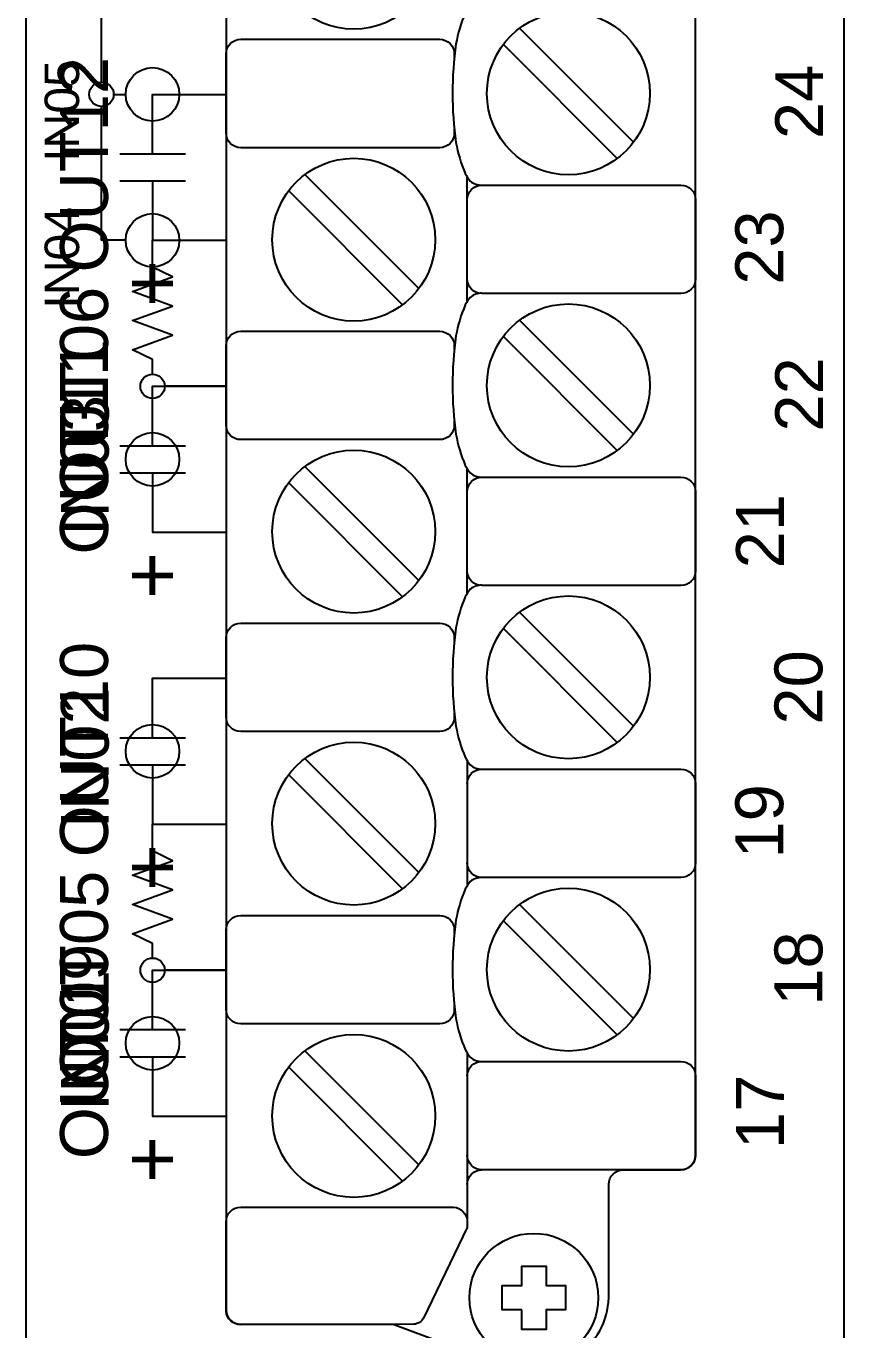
# Model space of a CAD drawing. Extents: x 1 to 47.7, y 0.3 to 34.2.
# Drawn here: x 35.039 to 36.719, y 9.259 to 11.939 of the extents above; entities that cross this region are included whole.
import ezdxf

# ---------------------------------------------------------------- set-up
doc = ezdxf.new("R2010")
doc.units = 0
doc.header["$MEASUREMENT"] = 0
for name, color, linetype in [('5_1__0__EMPTY', 7, 'CONTINUOUS'), ('5_2__2___8__OPTOISO_IND_LS', 7, 'CONTINUOUS'), ('5_3__7___8__OPTOISO_IND_LS', 7, 'CONTINUOUS'), ('5_4__4___24__OPTOISO_LS_IN', 7, 'CONTINUOUS'), ('5_5__D___24__OPTOISO_LS_IN', 7, 'CONTINUOUS'), ('5_6__8___8__OPTOISO_IND_LS', 7, 'CONTINUOUS'), ('7_0______DWG_', 7, 'CONTINUOUS')]:
    doc.layers.add(name, color=color, linetype=linetype)
doc.styles.add('ARIAL', font='arial.ttf')

msp = doc.modelspace()

# ---------------------------------------------------------------- linework, layer by layer
at = {"layer": '5_1__0__EMPTY'}
msp.add_lwpolyline([(35.4497, 14.2815), (35.4497, 9.3004, 0.414215), (35.4797, 9.2704), (35.7925, 9.2705), (36.0373, 9.1796, 0.47859), (36.2358, 9.3246), (36.2358, 9.558, -0.414214), (36.2658, 9.588), (36.3838, 9.588, 0.414213), (36.4138, 9.618), (36.4139, 14.5998, 0.414214), (36.3839, 14.6298), (36.0709, 14.6298), (35.8261, 14.7207, 0.480048), (35.6279, 14.5757), (35.6279, 14.3415, -0.414214), (35.5979, 14.3115), (35.4797, 14.3115, 0.414212), (35.4497, 14.2815), (35.4497, 14.2815)], format="xyb", dxfattribs=at)
msp.add_lwpolyline([(36.0569, 9.3), (36.0166, 9.3), (36.0166, 9.35), (36.0569, 9.35), (36.0569, 9.3901), (36.1069, 9.3901), (36.1069, 9.35), (36.1468, 9.35), (36.1468, 9.3), (36.1069, 9.3), (36.1069, 9.2599), (36.0569, 9.2599)], close=True, dxfattribs=at)
msp.add_circle((36.0817, 9.325), 0.1324, dxfattribs=at)
at = {"layer": '5_2__2___8__OPTOISO_IND_LS'}
for points in [[(36.3838, 9.588, 0.414213), (36.4138, 9.618), (36.4139, 14.5998, 0.414214), (36.3839, 14.6298), (36.0709, 14.6298), (35.8261, 14.7207, 0.480048), (35.6279, 14.5757), (35.6279, 14.3415, -0.414214), (35.5979, 14.3115), (35.4797, 14.3115, 0.414212), (35.4497, 14.2815), (35.4497, 14.2815), (35.4497, 9.3004, 0.414215), (35.4797, 9.2704), (35.7925, 9.2705), (36.0373, 9.1796, 0.47859), (36.2358, 9.3246), (36.2358, 9.558, -0.414214), (36.2658, 9.588)], [(35.9751, 11.9895, 0.191033), (35.9512, 11.981, 0.081668), (35.941, 11.9654, 0.0591), (35.9217, 11.9017, 0.034646), (35.9146, 11.8002, 0.03436), (35.9217, 11.6995, 0.0591), (35.941, 11.6357, 0.081668), (35.9512, 11.6201, 0.191033), (35.9751, 11.6116)], [(35.9184, 11.7265), (35.9184, 11.7186, -0.414214), (35.8884, 11.6886), (35.4797, 11.6886, -0.414214), (35.4497, 11.7186), (35.4497, 11.8815, -0.414214), (35.4797, 11.9115), (35.8884, 11.9115, -0.414214), (35.9184, 11.8815), (35.9184, 11.8746)], [(35.9451, 11.5816, -0.414214), (35.9751, 11.6116), (36.3838, 11.6116, -0.414214), (36.4138, 11.5816), (36.4138, 11.4188, -0.414214), (36.3838, 11.3888), (35.9751, 11.3888, -0.414214), (35.9451, 11.4188)], [(35.9751, 11.3895, 0.191033), (35.9512, 11.381, 0.081668), (35.941, 11.3654, 0.0591), (35.9217, 11.3017, 0.034646), (35.9146, 11.2001, 0.03436), (35.9217, 11.0995, 0.0591), (35.941, 11.0357, 0.081668), (35.9512, 11.0201, 0.191033), (35.9751, 11.0116)], [(35.9184, 11.1265), (35.9184, 11.1186, -0.414214), (35.8884, 11.0886), (35.4797, 11.0886, -0.414214), (35.4497, 11.1186), (35.4497, 11.2814, -0.414214), (35.4797, 11.3114), (35.8884, 11.3114, -0.414214), (35.9184, 11.2814), (35.9184, 11.2746)], [(35.9451, 10.9816, -0.414214), (35.9751, 11.0116), (36.3838, 11.0116, -0.414214), (36.4138, 10.9816), (36.4138, 10.8187, -0.414214), (36.3838, 10.7887), (35.9751, 10.7887, -0.414214), (35.9451, 10.8187)], [(35.9751, 10.7895, 0.191033), (35.9512, 10.781, 0.081668), (35.941, 10.7654, 0.0591), (35.9217, 10.7016, 0.034646), (35.9146, 10.6001, 0.03436), (35.9217, 10.4994, 0.0591), (35.941, 10.4357, 0.081668), (35.9512, 10.4201, 0.191033), (35.9751, 10.4116)], [(35.9184, 10.5265), (35.9184, 10.5186, -0.414214), (35.8884, 10.4886), (35.4797, 10.4886, -0.414214), (35.4497, 10.5186), (35.4497, 10.6814, -0.414214), (35.4797, 10.7114), (35.8884, 10.7114, -0.414214), (35.9184, 10.6814), (35.9184, 10.6746)], [(35.9451, 10.3816, -0.414214), (35.9751, 10.4116), (36.3838, 10.4116, -0.414214), (36.4138, 10.3816), (36.4138, 10.2187, -0.414214), (36.3838, 10.1887), (35.9751, 10.1887, -0.414214), (35.9451, 10.2187)], [(35.9751, 10.1887, 0.191033), (35.9512, 10.1802, 0.081668), (35.941, 10.1646, 0.0591), (35.9217, 10.1009, 0.034646), (35.9146, 9.9994, 0.03436), (35.9217, 9.8987, 0.0591), (35.941, 9.835, 0.081668), (35.9512, 9.8193, 0.191033), (35.9751, 9.8108)], [(35.9184, 9.9257), (35.9184, 9.9178, -0.414214), (35.8884, 9.8878), (35.4797, 9.8878, -0.414214), (35.4497, 9.9178), (35.4497, 10.0807, -0.414214), (35.4797, 10.1107), (35.8884, 10.1107, -0.414214), (35.9184, 10.0807), (35.9184, 10.0739)], [(35.9451, 9.8273), (35.9451, 9.4692), (35.8553, 9.2833, -0.241986), (35.8355, 9.2705), (35.4797, 9.2704, -0.422157), (35.4498, 9.2971), (35.4497, 9.4814, -0.414214), (35.4797, 9.5114), (35.9168, 9.5114, -0.390527), (35.9451, 9.4814)], [(35.9451, 9.7808, -0.414214), (35.9751, 9.8108), (36.3838, 9.8108, -0.414214), (36.4138, 9.7808), (36.4138, 9.618, -0.414214), (36.3838, 9.588), (35.9751, 9.588, -0.414214), (35.9451, 9.618)], [(35.9451, 9.558, -0.414214), (35.9751, 9.588)]]:
    msp.add_lwpolyline(points, format="xyb", dxfattribs=at)
for points in [[(36.0525, 11.9339), (36.2866, 11.6998)], [(36.0191, 11.9005), (36.2532, 11.6664)], [(35.2985, 11.676), (35.2985, 11.7982), (35.4497, 11.7982)], [(35.231, 11.676), (35.366, 11.676)], [(35.6115, 11.6333), (35.8456, 11.3991)], [(35.231, 11.6203), (35.366, 11.6203)], [(35.2985, 11.6203), (35.2985, 11.4982), (35.4497, 11.4982)], [(35.9451, 11.373), (35.9451, 11.6281)], [(35.5781, 11.5999), (35.8122, 11.3657)], [(36.0525, 11.3339), (36.2866, 11.0998)], [(36.0191, 11.3005), (36.2532, 11.0664)], [(35.2985, 11.076), (35.2985, 11.1982), (35.4497, 11.1982)], [(35.231, 11.076), (35.366, 11.076)], [(35.231, 11.0203), (35.366, 11.0203)], [(35.2985, 11.0203), (35.2985, 10.8982), (35.4497, 10.8982)], [(35.6115, 11.0333), (35.8456, 10.7991)], [(35.9451, 10.773), (35.9451, 11.0281)], [(35.5781, 10.9999), (35.8122, 10.7657)], [(36.0525, 10.7339), (36.2866, 10.4998)], [(36.0191, 10.7005), (36.2532, 10.4663)], [(35.2985, 10.476), (35.2985, 10.5982), (35.4497, 10.5982)], [(35.231, 10.476), (35.366, 10.476)], [(35.6115, 10.4333), (35.8456, 10.1991)], [(35.9451, 10.4281), (35.9451, 10.1722)], [(35.231, 10.4203), (35.366, 10.4203)], [(35.2985, 10.4203), (35.2985, 10.2982), (35.4497, 10.2982)], [(35.5781, 10.3999), (35.8122, 10.1657)], [(36.0525, 10.1332), (36.2866, 9.899)], [(36.0191, 10.0997), (36.2532, 9.8656)], [(35.2985, 9.876), (35.2985, 9.9982), (35.4497, 9.9982)], [(35.231, 9.876), (35.366, 9.876)], [(35.231, 9.8203), (35.366, 9.8203)], [(35.2985, 9.8203), (35.2985, 9.6982), (35.4497, 9.6982)], [(35.6115, 9.8325), (35.8456, 9.5983)], [(35.5781, 9.7991), (35.8122, 9.5649)]]:
    msp.add_lwpolyline(points, dxfattribs=at)
msp.add_lwpolyline([(36.0569, 9.3), (36.0166, 9.3), (36.0166, 9.35), (36.0569, 9.35), (36.0569, 9.3901), (36.1069, 9.3901), (36.1069, 9.35), (36.1468, 9.35), (36.1468, 9.3), (36.1069, 9.3), (36.1069, 9.2599), (36.0569, 9.2599)], close=True, dxfattribs=at)
for centre, radius in [((35.7118, 12.0995), 0.1673), ((36.1528, 11.8002), 0.1673), ((35.7118, 11.4995), 0.1673), ((36.1528, 11.2001), 0.1673), ((35.7118, 10.8995), 0.1673), ((36.1528, 10.6001), 0.1673), ((35.7118, 10.2995), 0.1673), ((36.1528, 9.9994), 0.1673), ((35.7118, 9.6987), 0.1673), ((36.0817, 9.325), 0.1324)]:
    msp.add_circle(centre, radius, dxfattribs=at)
at = {"layer": '5_3__7___8__OPTOISO_IND_LS'}
for points in [[(36.3838, 9.588, 0.414213), (36.4138, 9.618), (36.4139, 14.5998, 0.414214), (36.3839, 14.6298), (36.0709, 14.6298), (35.8261, 14.7207, 0.480048), (35.6279, 14.5757), (35.6279, 14.3415, -0.414214), (35.5979, 14.3115), (35.4797, 14.3115, 0.414212), (35.4497, 14.2815), (35.4497, 14.2815), (35.4497, 9.3004, 0.414215), (35.4797, 9.2704), (35.7925, 9.2705), (36.0373, 9.1796, 0.47859), (36.2358, 9.3246), (36.2358, 9.558, -0.414214), (36.2658, 9.588)], [(35.9751, 11.9895, 0.191033), (35.9512, 11.981, 0.081668), (35.941, 11.9654, 0.0591), (35.9217, 11.9017, 0.034646), (35.9146, 11.8002, 0.03436), (35.9217, 11.6995, 0.0591), (35.941, 11.6357, 0.081668), (35.9512, 11.6201, 0.191033), (35.9751, 11.6116)], [(35.9184, 11.7265), (35.9184, 11.7186, -0.414214), (35.8884, 11.6886), (35.4797, 11.6886, -0.414214), (35.4497, 11.7186), (35.4497, 11.8815, -0.414214), (35.4797, 11.9115), (35.8884, 11.9115, -0.414214), (35.9184, 11.8815), (35.9184, 11.8746)], [(35.9451, 11.5816, -0.414214), (35.9751, 11.6116), (36.3838, 11.6116, -0.414214), (36.4138, 11.5816), (36.4138, 11.4188, -0.414214), (36.3838, 11.3888), (35.9751, 11.3888, -0.414214), (35.9451, 11.4188)], [(35.9751, 11.3895, 0.191033), (35.9512, 11.381, 0.081668), (35.941, 11.3654, 0.0591), (35.9217, 11.3017, 0.034646), (35.9146, 11.2001, 0.03436), (35.9217, 11.0995, 0.0591), (35.941, 11.0357, 0.081668), (35.9512, 11.0201, 0.191033), (35.9751, 11.0116)], [(35.9184, 11.1265), (35.9184, 11.1186, -0.414214), (35.8884, 11.0886), (35.4797, 11.0886, -0.414214), (35.4497, 11.1186), (35.4497, 11.2814, -0.414214), (35.4797, 11.3114), (35.8884, 11.3114, -0.414214), (35.9184, 11.2814), (35.9184, 11.2746)], [(35.9451, 10.9816, -0.414214), (35.9751, 11.0116), (36.3838, 11.0116, -0.414214), (36.4138, 10.9816), (36.4138, 10.8187, -0.414214), (36.3838, 10.7887), (35.9751, 10.7887, -0.414214), (35.9451, 10.8187)], [(35.9751, 10.7895, 0.191033), (35.9512, 10.781, 0.081668), (35.941, 10.7654, 0.0591), (35.9217, 10.7016, 0.034646), (35.9146, 10.6001, 0.03436), (35.9217, 10.4994, 0.0591), (35.941, 10.4357, 0.081668), (35.9512, 10.4201, 0.191033), (35.9751, 10.4116)], [(35.9184, 10.5265), (35.9184, 10.5186, -0.414214), (35.8884, 10.4886), (35.4797, 10.4886, -0.414214), (35.4497, 10.5186), (35.4497, 10.6814, -0.414214), (35.4797, 10.7114), (35.8884, 10.7114, -0.414214), (35.9184, 10.6814), (35.9184, 10.6746)], [(35.9451, 10.3816, -0.414214), (35.9751, 10.4116), (36.3838, 10.4116, -0.414214), (36.4138, 10.3816), (36.4138, 10.2187, -0.414214), (36.3838, 10.1887), (35.9751, 10.1887, -0.414214), (35.9451, 10.2187)], [(35.9751, 10.1887, 0.191033), (35.9512, 10.1802, 0.081668), (35.941, 10.1646, 0.0591), (35.9217, 10.1009, 0.034646), (35.9146, 9.9994, 0.03436), (35.9217, 9.8987, 0.0591), (35.941, 9.835, 0.081668), (35.9512, 9.8193, 0.191033), (35.9751, 9.8108)], [(35.9184, 9.9257), (35.9184, 9.9178, -0.414214), (35.8884, 9.8878), (35.4797, 9.8878, -0.414214), (35.4497, 9.9178), (35.4497, 10.0807, -0.414214), (35.4797, 10.1107), (35.8884, 10.1107, -0.414214), (35.9184, 10.0807), (35.9184, 10.0739)], [(35.9451, 9.8273), (35.9451, 9.4692), (35.8553, 9.2833, -0.241986), (35.8355, 9.2705), (35.4797, 9.2704, -0.422157), (35.4498, 9.2971), (35.4497, 9.4814, -0.414214), (35.4797, 9.5114), (35.9168, 9.5114, -0.390527), (35.9451, 9.4814)], [(35.9451, 9.7808, -0.414214), (35.9751, 9.8108), (36.3838, 9.8108, -0.414214), (36.4138, 9.7808), (36.4138, 9.618, -0.414214), (36.3838, 9.588), (35.9751, 9.588, -0.414214), (35.9451, 9.618)], [(35.9451, 9.558, -0.414214), (35.9751, 9.588)]]:
    msp.add_lwpolyline(points, format="xyb", dxfattribs=at)
for points in [[(36.0525, 11.9339), (36.2866, 11.6998)], [(36.0191, 11.9005), (36.2532, 11.6664)], [(35.2985, 11.676), (35.2985, 11.7982), (35.4497, 11.7982)], [(35.231, 11.676), (35.366, 11.676)], [(35.6115, 11.6333), (35.8456, 11.3991)], [(35.231, 11.6203), (35.366, 11.6203)], [(35.2985, 11.6203), (35.2985, 11.4982), (35.4497, 11.4982)], [(35.9451, 11.373), (35.9451, 11.6281)], [(35.5781, 11.5999), (35.8122, 11.3657)], [(36.0525, 11.3339), (36.2866, 11.0998)], [(36.0191, 11.3005), (36.2532, 11.0664)], [(35.2985, 11.076), (35.2985, 11.1982), (35.4497, 11.1982)], [(35.231, 11.076), (35.366, 11.076)], [(35.231, 11.0203), (35.366, 11.0203)], [(35.2985, 11.0203), (35.2985, 10.8982), (35.4497, 10.8982)], [(35.6115, 11.0333), (35.8456, 10.7991)], [(35.9451, 10.773), (35.9451, 11.0281)], [(35.5781, 10.9999), (35.8122, 10.7657)], [(36.0525, 10.7339), (36.2866, 10.4998)], [(36.0191, 10.7005), (36.2532, 10.4663)], [(35.2985, 10.476), (35.2985, 10.5982), (35.4497, 10.5982)], [(35.231, 10.476), (35.366, 10.476)], [(35.6115, 10.4333), (35.8456, 10.1991)], [(35.9451, 10.4281), (35.9451, 10.1722)], [(35.231, 10.4203), (35.366, 10.4203)], [(35.2985, 10.4203), (35.2985, 10.2982), (35.4497, 10.2982)], [(35.5781, 10.3999), (35.8122, 10.1657)], [(36.0525, 10.1332), (36.2866, 9.899)], [(36.0191, 10.0997), (36.2532, 9.8656)], [(35.2985, 9.876), (35.2985, 9.9982), (35.4497, 9.9982)], [(35.231, 9.876), (35.366, 9.876)], [(35.231, 9.8203), (35.366, 9.8203)], [(35.2985, 9.8203), (35.2985, 9.6982), (35.4497, 9.6982)], [(35.6115, 9.8325), (35.8456, 9.5983)], [(35.5781, 9.7991), (35.8122, 9.5649)]]:
    msp.add_lwpolyline(points, dxfattribs=at)
msp.add_lwpolyline([(36.0569, 9.3), (36.0166, 9.3), (36.0166, 9.35), (36.0569, 9.35), (36.0569, 9.3901), (36.1069, 9.3901), (36.1069, 9.35), (36.1468, 9.35), (36.1468, 9.3), (36.1069, 9.3), (36.1069, 9.2599), (36.0569, 9.2599)], close=True, dxfattribs=at)
for centre, radius in [((35.7118, 12.0995), 0.1673), ((36.1528, 11.8002), 0.1673), ((35.7118, 11.4995), 0.1673), ((36.1528, 11.2001), 0.1673), ((35.7118, 10.8995), 0.1673), ((36.1528, 10.6001), 0.1673), ((35.7118, 10.2995), 0.1673), ((36.1528, 9.9994), 0.1673), ((35.7118, 9.6987), 0.1673), ((36.0817, 9.325), 0.1324)]:
    msp.add_circle(centre, radius, dxfattribs=at)
at = {"layer": '5_4__4___24__OPTOISO_LS_IN'}
for points in [[(36.3838, 9.588, 0.414213), (36.4138, 9.618), (36.4139, 14.5998, 0.414214), (36.3839, 14.6298), (36.0709, 14.6298), (35.8261, 14.7207, 0.480048), (35.6279, 14.5757), (35.6279, 14.3415, -0.414214), (35.5979, 14.3115), (35.4797, 14.3115, 0.414212), (35.4497, 14.2815), (35.4497, 14.2815), (35.4497, 9.3004, 0.414215), (35.4797, 9.2704), (35.7925, 9.2705), (36.0373, 9.1796, 0.47859), (36.2358, 9.3246), (36.2358, 9.558, -0.414214), (36.2658, 9.588)], [(35.9751, 11.9895, 0.191033), (35.9512, 11.981, 0.081668), (35.941, 11.9654, 0.0591), (35.9217, 11.9017, 0.034646), (35.9146, 11.8002, 0.03436), (35.9217, 11.6995, 0.0591), (35.941, 11.6357, 0.081668), (35.9512, 11.6201, 0.191033), (35.9751, 11.6116)], [(35.9184, 11.7265), (35.9184, 11.7186, -0.414214), (35.8884, 11.6886), (35.4797, 11.6886, -0.414214), (35.4497, 11.7186), (35.4497, 11.8815, -0.414214), (35.4797, 11.9115), (35.8884, 11.9115, -0.414214), (35.9184, 11.8815), (35.9184, 11.8746)], [(35.9451, 11.5816, -0.414214), (35.9751, 11.6116), (36.3838, 11.6116, -0.414214), (36.4138, 11.5816), (36.4138, 11.4188, -0.414214), (36.3838, 11.3888), (35.9751, 11.3888, -0.414214), (35.9451, 11.4188)], [(35.9751, 11.3895, 0.191033), (35.9512, 11.381, 0.081668), (35.941, 11.3654, 0.0591), (35.9217, 11.3017, 0.034646), (35.9146, 11.2001, 0.03436), (35.9217, 11.0995, 0.0591), (35.941, 11.0357, 0.081668), (35.9512, 11.0201, 0.191033), (35.9751, 11.0116)], [(35.9184, 11.1265), (35.9184, 11.1186, -0.414214), (35.8884, 11.0886), (35.4797, 11.0886, -0.414214), (35.4497, 11.1186), (35.4497, 11.2814, -0.414214), (35.4797, 11.3114), (35.8884, 11.3114, -0.414214), (35.9184, 11.2814), (35.9184, 11.2746)], [(35.9451, 10.9816, -0.414214), (35.9751, 11.0116), (36.3838, 11.0116, -0.414214), (36.4138, 10.9816), (36.4138, 10.8187, -0.414214), (36.3838, 10.7887), (35.9751, 10.7887, -0.414214), (35.9451, 10.8187)], [(35.9751, 10.7895, 0.191033), (35.9512, 10.781, 0.081668), (35.941, 10.7654, 0.0591), (35.9217, 10.7016, 0.034646), (35.9146, 10.6001, 0.03436), (35.9217, 10.4994, 0.0591), (35.941, 10.4357, 0.081668), (35.9512, 10.4201, 0.191033), (35.9751, 10.4116)], [(35.9184, 10.5265), (35.9184, 10.5186, -0.414214), (35.8884, 10.4886), (35.4797, 10.4886, -0.414214), (35.4497, 10.5186), (35.4497, 10.6814, -0.414214), (35.4797, 10.7114), (35.8884, 10.7114, -0.414214), (35.9184, 10.6814), (35.9184, 10.6746)], [(35.9451, 10.3816, -0.414214), (35.9751, 10.4116), (36.3838, 10.4116, -0.414214), (36.4138, 10.3816), (36.4138, 10.2187, -0.414214), (36.3838, 10.1887), (35.9751, 10.1887, -0.414214), (35.9451, 10.2187)], [(35.9751, 10.1887, 0.191033), (35.9512, 10.1802, 0.081668), (35.941, 10.1646, 0.0591), (35.9217, 10.1009, 0.034646), (35.9146, 9.9994, 0.03436), (35.9217, 9.8987, 0.0591), (35.941, 9.835, 0.081668), (35.9512, 9.8193, 0.191033), (35.9751, 9.8108)], [(35.9184, 9.9257), (35.9184, 9.9178, -0.414214), (35.8884, 9.8878), (35.4797, 9.8878, -0.414214), (35.4497, 9.9178), (35.4497, 10.0807, -0.414214), (35.4797, 10.1107), (35.8884, 10.1107, -0.414214), (35.9184, 10.0807), (35.9184, 10.0739)], [(35.9451, 9.8273), (35.9451, 9.4692), (35.8553, 9.2833, -0.241986), (35.8355, 9.2705), (35.4797, 9.2704, -0.422157), (35.4498, 9.2971), (35.4497, 9.4814, -0.414214), (35.4797, 9.5114), (35.9168, 9.5114, -0.390527), (35.9451, 9.4814)], [(35.9451, 9.7808, -0.414214), (35.9751, 9.8108), (36.3838, 9.8108, -0.414214), (36.4138, 9.7808), (36.4138, 9.618, -0.414214), (36.3838, 9.588), (35.9751, 9.588, -0.414214), (35.9451, 9.618)], [(35.9451, 9.558, -0.414214), (35.9751, 9.588)]]:
    msp.add_lwpolyline(points, format="xyb", dxfattribs=at)
for points in [[(35.1936, 11.8232), (35.1936, 12.0732)], [(36.0525, 11.9339), (36.2866, 11.6998)], [(36.0191, 11.9005), (36.2532, 11.6664)], [(35.2186, 11.7982), (35.2435, 11.7982)], [(35.3535, 11.7982), (35.4497, 11.7982)], [(35.2435, 11.4982), (35.1936, 11.4982), (35.1936, 11.7732)], [(35.6115, 11.6333), (35.8456, 11.3991)], [(35.9451, 11.373), (35.9451, 11.6281)], [(35.5781, 11.5999), (35.8122, 11.3657)], [(35.3535, 11.4982), (35.4497, 11.4982)], [(36.0525, 11.3339), (36.2866, 11.0998)], [(36.0191, 11.3005), (36.2532, 11.0664)], [(35.2985, 11.1031), (35.2985, 11.1982), (35.4497, 11.1982)], [(35.6115, 11.0333), (35.8456, 10.7991)], [(35.9451, 10.773), (35.9451, 11.0281)], [(35.2985, 10.9931), (35.2985, 10.8982), (35.4497, 10.8982)], [(35.5781, 10.9999), (35.8122, 10.7657)], [(36.0525, 10.7339), (36.2866, 10.4998)], [(36.0191, 10.7005), (36.2532, 10.4663)], [(35.2985, 10.5031), (35.2985, 10.5982), (35.4497, 10.5982)], [(35.6115, 10.4333), (35.8456, 10.1991)], [(35.9451, 10.4281), (35.9451, 10.1722)], [(35.5781, 10.3999), (35.8122, 10.1657)], [(35.2985, 10.3931), (35.2985, 10.2982), (35.4497, 10.2982)], [(36.0525, 10.1332), (36.2866, 9.899)], [(36.0191, 10.0997), (36.2532, 9.8656)], [(35.2985, 9.9031), (35.2985, 9.9982), (35.4497, 9.9982)], [(35.6115, 9.8325), (35.8456, 9.5983)], [(35.2985, 9.7931), (35.2985, 9.6982), (35.4497, 9.6982)], [(35.5781, 9.7991), (35.8122, 9.5649)]]:
    msp.add_lwpolyline(points, dxfattribs=at)
msp.add_lwpolyline([(36.0569, 9.3), (36.0166, 9.3), (36.0166, 9.35), (36.0569, 9.35), (36.0569, 9.3901), (36.1069, 9.3901), (36.1069, 9.35), (36.1468, 9.35), (36.1468, 9.3), (36.1069, 9.3), (36.1069, 9.2599), (36.0569, 9.2599)], close=True, dxfattribs=at)
for centre, radius in [((35.7118, 12.0995), 0.1673), ((36.1528, 11.8002), 0.1673), ((35.2985, 11.7982), 0.055), ((35.1936, 11.7982), 0.025), ((35.7118, 11.4995), 0.1673), ((35.2985, 11.4982), 0.055), ((36.1528, 11.2001), 0.1673), ((35.2985, 11.0481), 0.055), ((35.7118, 10.8995), 0.1673), ((36.1528, 10.6001), 0.1673), ((35.2985, 10.4481), 0.055), ((35.7118, 10.2995), 0.1673), ((36.1528, 9.9994), 0.1673), ((35.2985, 9.8481), 0.055), ((35.7118, 9.6987), 0.1673), ((36.0817, 9.325), 0.1324)]:
    msp.add_circle(centre, radius, dxfattribs=at)
at = {"layer": '5_5__D___24__OPTOISO_LS_IN'}
for points in [[(36.3838, 9.588, 0.414213), (36.4138, 9.618), (36.4139, 14.5998, 0.414214), (36.3839, 14.6298), (36.0709, 14.6298), (35.8261, 14.7207, 0.480048), (35.6279, 14.5757), (35.6279, 14.3415, -0.414214), (35.5979, 14.3115), (35.4797, 14.3115, 0.414212), (35.4497, 14.2815), (35.4497, 14.2815), (35.4497, 9.3004, 0.414215), (35.4797, 9.2704), (35.7925, 9.2705), (36.0373, 9.1796, 0.47859), (36.2358, 9.3246), (36.2358, 9.558, -0.414214), (36.2658, 9.588)], [(35.9751, 11.9895, 0.191033), (35.9512, 11.981, 0.081668), (35.941, 11.9654, 0.0591), (35.9217, 11.9017, 0.034646), (35.9146, 11.8002, 0.03436), (35.9217, 11.6995, 0.0591), (35.941, 11.6357, 0.081668), (35.9512, 11.6201, 0.191033), (35.9751, 11.6116)], [(35.9184, 11.7265), (35.9184, 11.7186, -0.414214), (35.8884, 11.6886), (35.4797, 11.6886, -0.414214), (35.4497, 11.7186), (35.4497, 11.8815, -0.414214), (35.4797, 11.9115), (35.8884, 11.9115, -0.414214), (35.9184, 11.8815), (35.9184, 11.8746)], [(35.9451, 11.5816, -0.414214), (35.9751, 11.6116), (36.3838, 11.6116, -0.414214), (36.4138, 11.5816), (36.4138, 11.4188, -0.414214), (36.3838, 11.3888), (35.9751, 11.3888, -0.414214), (35.9451, 11.4188)], [(35.9751, 11.3895, 0.191033), (35.9512, 11.381, 0.081668), (35.941, 11.3654, 0.0591), (35.9217, 11.3017, 0.034646), (35.9146, 11.2001, 0.03436), (35.9217, 11.0995, 0.0591), (35.941, 11.0357, 0.081668), (35.9512, 11.0201, 0.191033), (35.9751, 11.0116)], [(35.9184, 11.1265), (35.9184, 11.1186, -0.414214), (35.8884, 11.0886), (35.4797, 11.0886, -0.414214), (35.4497, 11.1186), (35.4497, 11.2814, -0.414214), (35.4797, 11.3114), (35.8884, 11.3114, -0.414214), (35.9184, 11.2814), (35.9184, 11.2746)], [(35.9451, 10.9816, -0.414214), (35.9751, 11.0116), (36.3838, 11.0116, -0.414214), (36.4138, 10.9816), (36.4138, 10.8187, -0.414214), (36.3838, 10.7887), (35.9751, 10.7887, -0.414214), (35.9451, 10.8187)], [(35.9751, 10.7895, 0.191033), (35.9512, 10.781, 0.081668), (35.941, 10.7654, 0.0591), (35.9217, 10.7016, 0.034646), (35.9146, 10.6001, 0.03436), (35.9217, 10.4994, 0.0591), (35.941, 10.4357, 0.081668), (35.9512, 10.4201, 0.191033), (35.9751, 10.4116)], [(35.9184, 10.5265), (35.9184, 10.5186, -0.414214), (35.8884, 10.4886), (35.4797, 10.4886, -0.414214), (35.4497, 10.5186), (35.4497, 10.6814, -0.414214), (35.4797, 10.7114), (35.8884, 10.7114, -0.414214), (35.9184, 10.6814), (35.9184, 10.6746)], [(35.9451, 10.3816, -0.414214), (35.9751, 10.4116), (36.3838, 10.4116, -0.414214), (36.4138, 10.3816), (36.4138, 10.2187, -0.414214), (36.3838, 10.1887), (35.9751, 10.1887, -0.414214), (35.9451, 10.2187)], [(35.9751, 10.1887, 0.191033), (35.9512, 10.1802, 0.081668), (35.941, 10.1646, 0.0591), (35.9217, 10.1009, 0.034646), (35.9146, 9.9994, 0.03436), (35.9217, 9.8987, 0.0591), (35.941, 9.835, 0.081668), (35.9512, 9.8193, 0.191033), (35.9751, 9.8108)], [(35.9184, 9.9257), (35.9184, 9.9178, -0.414214), (35.8884, 9.8878), (35.4797, 9.8878, -0.414214), (35.4497, 9.9178), (35.4497, 10.0807, -0.414214), (35.4797, 10.1107), (35.8884, 10.1107, -0.414214), (35.9184, 10.0807), (35.9184, 10.0739)], [(35.9451, 9.8273), (35.9451, 9.4692), (35.8553, 9.2833, -0.241986), (35.8355, 9.2705), (35.4797, 9.2704, -0.422157), (35.4498, 9.2971), (35.4497, 9.4814, -0.414214), (35.4797, 9.5114), (35.9168, 9.5114, -0.390527), (35.9451, 9.4814)], [(35.9451, 9.7808, -0.414214), (35.9751, 9.8108), (36.3838, 9.8108, -0.414214), (36.4138, 9.7808), (36.4138, 9.618, -0.414214), (36.3838, 9.588), (35.9751, 9.588, -0.414214), (35.9451, 9.618)], [(35.9451, 9.558, -0.414214), (35.9751, 9.588)]]:
    msp.add_lwpolyline(points, format="xyb", dxfattribs=at)
for points in [[(35.1936, 11.8232), (35.1936, 12.0732)], [(36.0525, 11.9339), (36.2866, 11.6998)], [(36.0191, 11.9005), (36.2532, 11.6664)], [(35.2186, 11.7982), (35.2435, 11.7982)], [(35.3535, 11.7982), (35.4497, 11.7982)], [(35.2435, 11.4982), (35.1936, 11.4982), (35.1936, 11.7732)], [(35.6115, 11.6333), (35.8456, 11.3991)], [(35.9451, 11.373), (35.9451, 11.6281)], [(35.5781, 11.5999), (35.8122, 11.3657)], [(35.3535, 11.4982), (35.4497, 11.4982)], [(36.0525, 11.3339), (36.2866, 11.0998)], [(36.0191, 11.3005), (36.2532, 11.0664)], [(35.2985, 11.1031), (35.2985, 11.1982), (35.4497, 11.1982)], [(35.6115, 11.0333), (35.8456, 10.7991)], [(35.9451, 10.773), (35.9451, 11.0281)], [(35.2985, 10.9931), (35.2985, 10.8982), (35.4497, 10.8982)], [(35.5781, 10.9999), (35.8122, 10.7657)], [(36.0525, 10.7339), (36.2866, 10.4998)], [(36.0191, 10.7005), (36.2532, 10.4663)], [(35.2985, 10.5031), (35.2985, 10.5982), (35.4497, 10.5982)], [(35.6115, 10.4333), (35.8456, 10.1991)], [(35.9451, 10.4281), (35.9451, 10.1722)], [(35.5781, 10.3999), (35.8122, 10.1657)], [(35.2985, 10.3931), (35.2985, 10.2982), (35.4497, 10.2982)], [(36.0525, 10.1332), (36.2866, 9.899)], [(36.0191, 10.0997), (36.2532, 9.8656)], [(35.2985, 9.9031), (35.2985, 9.9982), (35.4497, 9.9982)], [(35.6115, 9.8325), (35.8456, 9.5983)], [(35.2985, 9.7931), (35.2985, 9.6982), (35.4497, 9.6982)], [(35.5781, 9.7991), (35.8122, 9.5649)]]:
    msp.add_lwpolyline(points, dxfattribs=at)
msp.add_lwpolyline([(36.0569, 9.3), (36.0166, 9.3), (36.0166, 9.35), (36.0569, 9.35), (36.0569, 9.3901), (36.1069, 9.3901), (36.1069, 9.35), (36.1468, 9.35), (36.1468, 9.3), (36.1069, 9.3), (36.1069, 9.2599), (36.0569, 9.2599)], close=True, dxfattribs=at)
for centre, radius in [((35.7118, 12.0995), 0.1673), ((36.1528, 11.8002), 0.1673), ((35.2985, 11.7982), 0.055), ((35.1936, 11.7982), 0.025), ((35.7118, 11.4995), 0.1673), ((35.2985, 11.4982), 0.055), ((36.1528, 11.2001), 0.1673), ((35.2985, 11.0481), 0.055), ((35.7118, 10.8995), 0.1673), ((36.1528, 10.6001), 0.1673), ((35.2985, 10.4481), 0.055), ((35.7118, 10.2995), 0.1673), ((36.1528, 9.9994), 0.1673), ((35.2985, 9.8481), 0.055), ((35.7118, 9.6987), 0.1673), ((36.0817, 9.325), 0.1324)]:
    msp.add_circle(centre, radius, dxfattribs=at)
at = {"layer": '5_6__8___8__OPTOISO_IND_LS'}
for points in [[(36.3838, 9.588, 0.414213), (36.4138, 9.618), (36.4139, 14.5998, 0.414214), (36.3839, 14.6298), (36.0709, 14.6298), (35.8261, 14.7207, 0.480048), (35.6279, 14.5757), (35.6279, 14.3415, -0.414214), (35.5979, 14.3115), (35.4797, 14.3115, 0.414212), (35.4497, 14.2815), (35.4497, 14.2815), (35.4497, 9.3004, 0.414215), (35.4797, 9.2704), (35.7925, 9.2705), (36.0373, 9.1796, 0.47859), (36.2358, 9.3246), (36.2358, 9.558, -0.414214), (36.2658, 9.588)], [(35.9751, 11.9895, 0.191033), (35.9512, 11.981, 0.081668), (35.941, 11.9654, 0.0591), (35.9217, 11.9017, 0.034646), (35.9146, 11.8002, 0.03436), (35.9217, 11.6995, 0.0591), (35.941, 11.6357, 0.081668), (35.9512, 11.6201, 0.191033), (35.9751, 11.6116)], [(35.9184, 11.7265), (35.9184, 11.7186, -0.414214), (35.8884, 11.6886), (35.4797, 11.6886, -0.414214), (35.4497, 11.7186), (35.4497, 11.8815, -0.414214), (35.4797, 11.9115), (35.8884, 11.9115, -0.414214), (35.9184, 11.8815), (35.9184, 11.8746)], [(35.9451, 11.5816, -0.414214), (35.9751, 11.6116), (36.3838, 11.6116, -0.414214), (36.4138, 11.5816), (36.4138, 11.4188, -0.414214), (36.3838, 11.3888), (35.9751, 11.3888, -0.414214), (35.9451, 11.4188)], [(35.9751, 11.3895, 0.191033), (35.9512, 11.381, 0.081668), (35.941, 11.3654, 0.0591), (35.9217, 11.3017, 0.034646), (35.9146, 11.2001, 0.03436), (35.9217, 11.0995, 0.0591), (35.941, 11.0357, 0.081668), (35.9512, 11.0201, 0.191033), (35.9751, 11.0116)], [(35.9184, 11.1265), (35.9184, 11.1186, -0.414214), (35.8884, 11.0886), (35.4797, 11.0886, -0.414214), (35.4497, 11.1186), (35.4497, 11.2814, -0.414214), (35.4797, 11.3114), (35.8884, 11.3114, -0.414214), (35.9184, 11.2814), (35.9184, 11.2746)], [(35.9451, 10.9816, -0.414214), (35.9751, 11.0116), (36.3838, 11.0116, -0.414214), (36.4138, 10.9816), (36.4138, 10.8187, -0.414214), (36.3838, 10.7887), (35.9751, 10.7887, -0.414214), (35.9451, 10.8187)], [(35.9751, 10.7895, 0.191033), (35.9512, 10.781, 0.081668), (35.941, 10.7654, 0.0591), (35.9217, 10.7016, 0.034646), (35.9146, 10.6001, 0.03436), (35.9217, 10.4994, 0.0591), (35.941, 10.4357, 0.081668), (35.9512, 10.4201, 0.191033), (35.9751, 10.4116)], [(35.9184, 10.5265), (35.9184, 10.5186, -0.414214), (35.8884, 10.4886), (35.4797, 10.4886, -0.414214), (35.4497, 10.5186), (35.4497, 10.6814, -0.414214), (35.4797, 10.7114), (35.8884, 10.7114, -0.414214), (35.9184, 10.6814), (35.9184, 10.6746)], [(35.9451, 10.3816, -0.414214), (35.9751, 10.4116), (36.3838, 10.4116, -0.414214), (36.4138, 10.3816), (36.4138, 10.2187, -0.414214), (36.3838, 10.1887), (35.9751, 10.1887, -0.414214), (35.9451, 10.2187)], [(35.9751, 10.1887, 0.191033), (35.9512, 10.1802, 0.081668), (35.941, 10.1646, 0.0591), (35.9217, 10.1009, 0.034646), (35.9146, 9.9994, 0.03436), (35.9217, 9.8987, 0.0591), (35.941, 9.835, 0.081668), (35.9512, 9.8193, 0.191033), (35.9751, 9.8108)], [(35.9184, 9.9257), (35.9184, 9.9178, -0.414214), (35.8884, 9.8878), (35.4797, 9.8878, -0.414214), (35.4497, 9.9178), (35.4497, 10.0807, -0.414214), (35.4797, 10.1107), (35.8884, 10.1107, -0.414214), (35.9184, 10.0807), (35.9184, 10.0739)], [(35.9451, 9.8273), (35.9451, 9.4692), (35.8553, 9.2833, -0.241986), (35.8355, 9.2705), (35.4797, 9.2704, -0.422157), (35.4498, 9.2971), (35.4497, 9.4814, -0.414214), (35.4797, 9.5114), (35.9168, 9.5114, -0.390527), (35.9451, 9.4814)], [(35.9451, 9.7808, -0.414214), (35.9751, 9.8108), (36.3838, 9.8108, -0.414214), (36.4138, 9.7808), (36.4138, 9.618, -0.414214), (36.3838, 9.588), (35.9751, 9.588, -0.414214), (35.9451, 9.618)], [(35.9451, 9.558, -0.414214), (35.9751, 9.588)]]:
    msp.add_lwpolyline(points, format="xyb", dxfattribs=at)
for points in [[(36.0525, 11.9339), (36.2866, 11.6998)], [(36.0191, 11.9005), (36.2532, 11.6664)], [(35.6115, 11.6333), (35.8456, 11.3991)], [(35.9451, 11.373), (35.9451, 11.6281)], [(35.5781, 11.5999), (35.8122, 11.3657)], [(35.2985, 11.2232), (35.2985, 11.2531), (35.2573, 11.2732), (35.3398, 11.3032), (35.2573, 11.3332), (35.3398, 11.3632), (35.2573, 11.3932), (35.3398, 11.4232), (35.2985, 11.4432), (35.2985, 11.4982), (35.4497, 11.4982)], [(36.0525, 11.3339), (36.2866, 11.0998)], [(36.0191, 11.3005), (36.2532, 11.0664)], [(35.4497, 11.1982), (35.3235, 11.1982)], [(35.2985, 11.076), (35.2985, 11.1732)], [(35.2385, 11.076), (35.3585, 11.076)], [(35.2385, 11.0204), (35.3585, 11.0204)], [(35.2985, 11.0204), (35.2985, 10.8982), (35.4497, 10.8982)], [(35.6115, 11.0333), (35.8456, 10.7991)], [(35.9451, 10.773), (35.9451, 11.0281)], [(35.5781, 10.9999), (35.8122, 10.7657)], [(36.0525, 10.7339), (36.2866, 10.4998)], [(36.0191, 10.7005), (36.2532, 10.4663)], [(35.6115, 10.4333), (35.8456, 10.1991)], [(35.9451, 10.4281), (35.9451, 10.1722)], [(35.5781, 10.3999), (35.8122, 10.1657)], [(35.2985, 10.0232), (35.2985, 10.0531), (35.2573, 10.0731), (35.3398, 10.1031), (35.2573, 10.1332), (35.3398, 10.1632), (35.2573, 10.1932), (35.3398, 10.2232), (35.2985, 10.2432), (35.2985, 10.2982), (35.4497, 10.2982)], [(36.0525, 10.1332), (36.2866, 9.899)], [(36.0191, 10.0997), (36.2532, 9.8656)], [(35.4497, 9.9982), (35.3235, 9.9982)], [(35.2985, 9.876), (35.2985, 9.9732)], [(35.2385, 9.876), (35.3585, 9.876)], [(35.2385, 9.8203), (35.3585, 9.8203)], [(35.2985, 9.8203), (35.2985, 9.6982), (35.4497, 9.6982)], [(35.6115, 9.8325), (35.8456, 9.5983)], [(35.5781, 9.7991), (35.8122, 9.5649)]]:
    msp.add_lwpolyline(points, dxfattribs=at)
msp.add_lwpolyline([(36.0569, 9.3), (36.0166, 9.3), (36.0166, 9.35), (36.0569, 9.35), (36.0569, 9.3901), (36.1069, 9.3901), (36.1069, 9.35), (36.1468, 9.35), (36.1468, 9.3), (36.1069, 9.3), (36.1069, 9.2599), (36.0569, 9.2599)], close=True, dxfattribs=at)
for centre, radius in [((35.7118, 12.0995), 0.1673), ((36.1528, 11.8002), 0.1673), ((35.7118, 11.4995), 0.1673), ((36.1528, 11.2001), 0.1673), ((35.2985, 11.1982), 0.025), ((35.7118, 10.8995), 0.1673), ((36.1528, 10.6001), 0.1673), ((35.7118, 10.2995), 0.1673), ((36.1528, 9.9994), 0.1673), ((35.2985, 9.9982), 0.025), ((35.7118, 9.6987), 0.1673), ((36.0817, 9.325), 0.1324)]:
    msp.add_circle(centre, radius, dxfattribs=at)
at = {"layer": '7_0______DWG_'}
msp.add_lwpolyline([(35.0387, 3.6192), (35.0387, 20.2795, -0.468367), (35.0987, 20.3295), (36.6687, 20.3295, -0.414132), (36.7187, 20.2795), (36.7187, 3.6192, -0.414214), (36.6687, 3.5692), (35.0887, 3.5692, -0.414287)], format="xyb", close=True, dxfattribs=at)

# ---------------------------------------------------------------- texts
at = {"layer": '5_2__2___8__OPTOISO_IND_LS', "style": 'ARIAL'}
for s, p in [('OUT12', (35.2069, 11.4323)), ('OUT11', (35.2069, 10.8526)), ('OUT10', (35.2069, 10.2303)), ('OUT09', (35.2069, 9.6099))]:
    msp.add_text(s, height=0.09833, rotation=90, dxfattribs=at).set_placement(p)
at = {"layer": '5_3__7___8__OPTOISO_IND_LS', "style": 'ARIAL'}
for s, height, p in [('OUT12', 0.09833, (35.2069, 11.4323)), ('+', 0.118, (35.3553, 11.3612)), ('OUT11', 0.09833, (35.2069, 10.8526)), ('+', 0.118, (35.3553, 10.7612)), ('OUT10', 0.09833, (35.2069, 10.2303)), ('+', 0.118, (35.3553, 10.1612)), ('OUT09', 0.09833, (35.2069, 9.6099)), ('+', 0.118, (35.3553, 9.5612))]:
    msp.add_text(s, height=height, rotation=90, dxfattribs=at).set_placement(p)
at = {"layer": '5_4__4___24__OPTOISO_LS_IN', "style": 'ARIAL'}
for s, height, p in [('IN05', 0.0708, (35.1476, 11.6595)), ('IN04', 0.0708, (35.1476, 11.3578)), ('IN03', 0.09833, (35.2085, 10.8902)), ('IN02', 0.09833, (35.2085, 10.2893)), ('IN01', 0.09833, (35.2085, 9.7083))]:
    msp.add_text(s, height=height, rotation=90, dxfattribs=at).set_placement(p)
at = {"layer": '5_5__D___24__OPTOISO_LS_IN', "style": 'ARIAL'}
for s, height, p in [('IN05', 0.0708, (35.1476, 11.6595)), ('IN04', 0.0708, (35.1476, 11.3578)), ('IN03', 0.09833, (35.2085, 10.8902)), ('IN02', 0.09833, (35.2085, 10.2893)), ('IN01', 0.09833, (35.2085, 9.7083))]:
    msp.add_text(s, height=height, rotation=90, dxfattribs=at).set_placement(p)
at = {"layer": '5_6__8___8__OPTOISO_IND_LS', "style": 'ARIAL'}
for s, p in [('OUT06', (35.2069, 10.9599)), ('OUT05', (35.2069, 9.7599))]:
    msp.add_text(s, height=0.09833, rotation=90, dxfattribs=at).set_placement(p)
at = {"layer": '7_0______DWG_', "style": 'ARIAL'}
for s, p in [('24', (36.676, 11.7062)), ('23', (36.594, 11.4069)), ('22', (36.676, 11.1051)), ('21', (36.5955, 10.824)), ('20', (36.6744, 10.503)), ('19', (36.594, 10.2277)), ('18', (36.6744, 9.9253)), ('17', (36.5955, 9.6306))]:
    msp.add_text(s, height=0.09833, rotation=90, dxfattribs=at).set_placement(p)

doc.saveas('drawing.dxf')
